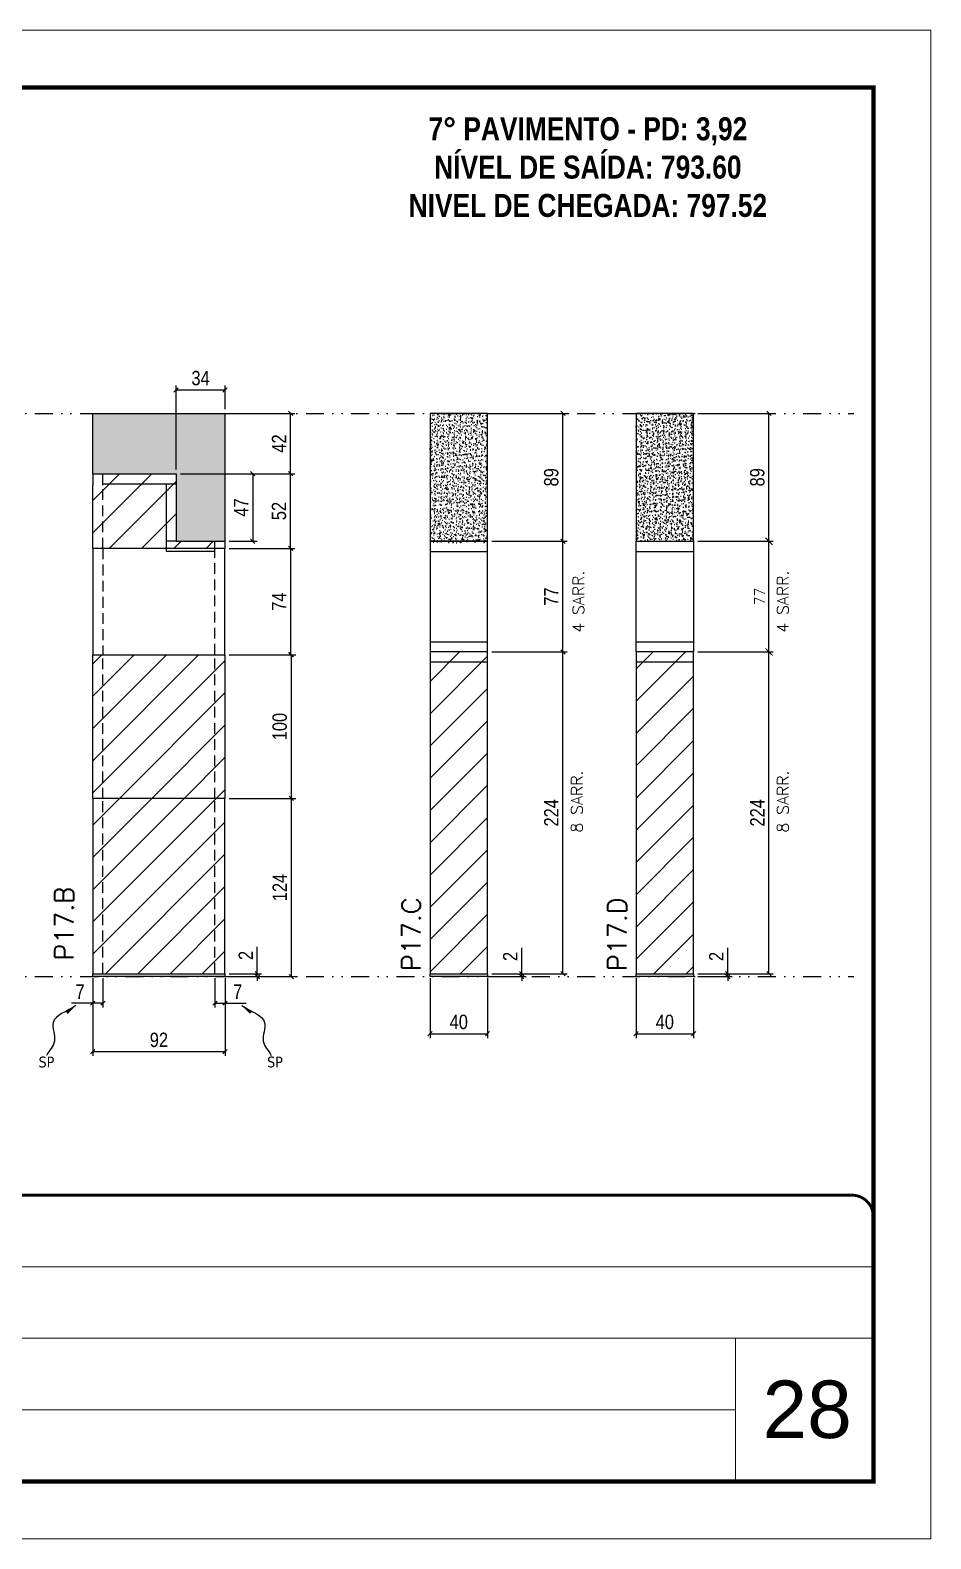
# Model space of a CAD drawing. Extents: x 28748 to 35002, y 14885 to 43501.
# Drawn here: x 34375 to 35002, y 35559 to 36609 of the extents above; entities that cross this region are included whole.
import ezdxf

# ---------------------------------------------------------------- set-up
doc = ezdxf.new("R2010")
doc.units = 0
for name, pattern in [('CONTINUO', [0]), ('DASHED', [0.75, 0.5, -0.25]), ('DIVIDE2', [0.625, 0.25, -0.125, 0, -0.125, 0, -0.125]), ('HIDDEN', [0.375, 0.25, -0.125])]:
    doc.linetypes.add(name, pattern=pattern)
for name, color, linetype, lineweight in [('CARIMBO', 255, 'Continuous', 9), ('Folhas', 255, 'Continuous', 9), ('Hachura', 251, 'Continuous', 9), ('SARRAFO DE PRESSAO', 251, 'DASHED', 9), ('Texto Seção', 7, 'Continuous', 15)]:
    doc.layers.add(name, color=color, linetype=linetype, lineweight=lineweight)
for name, color, linetype in [('COTA', 241, 'Continuous'), ('NOMENCLATURA', 7, 'Continuous'), ('Nível', 160, 'Continuous'), ('Painéis', 200, 'Continuous'), ('SARR_2.2x7', 40, 'Continuous'), ('Sarrafo de Pressão', 42, 'HIDDEN'), ('texto', 7, 'Continuous')]:
    doc.layers.add(name, color=color, linetype=linetype)
doc.styles.add('ARIAL', font='arial.ttf')
doc.styles.add('COTA TECNICA', font='techl___.ttf', dxfattribs={"height": 10})
doc.styles.add('COTA TECNICA-50', font='techl___.ttf', dxfattribs={"height": 10})
doc.styles.add('REGUA-120', font='ROMANS.shx', dxfattribs={"height": 15})
doc.styles.add('ROMANC', font='techb___.ttf', dxfattribs={"height": 2.5})
doc.styles.add('ROMANS', font='romans.shx')
doc.styles.get("Standard").update_dxf_attribs({"font": 'arial.ttf'})
doc.dimstyles.new('COTA PAINEL-50', dxfattribs={"dimtxt": 10, "dimasz": 3, "dimexe": 3, "dimexo": 3, "dimgap": 3, "dimtad": 1, "dimdec": 1, "dimzin": 12, "dimdsep": 46, "dimtxsty": 'COTA TECNICA-50', "dimblk1": 'OBLIQUE', "dimblk2": 'OBLIQUE', "dimsah": 1, "dimcen": 0.9, "dimclrd": 4, "dimclre": 4, "dimclrt": 240, "dimadec": 1, "dimazin": 3, "dimtfac": 1, "dimtdec": 1, "dimtmove": 0, "dimatfit": 3, "dimfxl": 1, "dimtolj": 1, "dimtzin": 12, "dimarcsym": 0})
doc.dimstyles.new('Cota Paínel', dxfattribs={"dimtxt": 7, "dimasz": 5, "dimexe": 3, "dimexo": 3, "dimgap": 3, "dimtad": 1, "dimdec": 1, "dimzin": 12, "dimdsep": 46, "dimtxsty": 'ROMANS', "dimblk": 'ARCHTICK', "dimcen": 0, "dimclrd": 4, "dimclre": 4, "dimclrt": 1, "dimadec": 1, "dimazin": 3, "dimtfac": 1, "dimtdec": 1, "dimtmove": 0, "dimatfit": 3, "dimldrblk": 'OBLIQUE', "dimfxl": 1, "dimtolj": 1, "dimtzin": 12, "dimarcsym": 0})
doc.dimstyles.new('PAINEL', dxfattribs={"dimtxt": 10, "dimasz": 3, "dimexe": 3, "dimexo": 3, "dimgap": 3, "dimtad": 1, "dimdec": 1, "dimzin": 12, "dimdsep": 46, "dimtxsty": 'COTA TECNICA', "dimblk1": 'OBLIQUE', "dimblk2": 'OBLIQUE', "dimsah": 1, "dimcen": 0.9, "dimclrd": 4, "dimclre": 4, "dimclrt": 240, "dimadec": 1, "dimazin": 3, "dimtfac": 1, "dimtdec": 1, "dimtmove": 0, "dimatfit": 3, "dimfxl": 1, "dimtolj": 1, "dimtzin": 12, "dimarcsym": 0})
doc.dimstyles.get("Standard").update_dxf_attribs({"dimtxt": 0.18, "dimasz": 0.18, "dimexe": 0.18, "dimexo": 0.0625, "dimgap": 0.09, "dimtad": 0, "dimtih": 1, "dimtoh": 1, "dimdec": 4, "dimzin": 0, "dimdsep": 46, "dimtxsty": 'Standard', "dimcen": 0.09, "dimadec": 0, "dimazin": 0, "dimtfac": 1, "dimtdec": 4, "dimtofl": 0, "dimtmove": 0, "dimatfit": 3, "dimfxl": 1, "dimtolj": 1, "dimtzin": 0, "dimarcsym": 0})
pattern_1 = [(45, (28969.309, 35568.31), (-11.22532, 11.22532), [])]

# ---------------------------------------------------------------- blocks, each defined once
blk = doc.blocks.new('9999999999')
at = {"color": 30, "linetype": 'CONTINUO'}
for p, q in [((98564.6, 34379.6), (99584, 34379.6)), ((98564.6, 34329.8), (99488, 34329.8)), ((99584, 34329.8), (99488, 34329.8)), ((99488, 34329.8), (99488, 34230.2)), ((98564.6, 34280), (99488, 34280))]:
    blk.add_line(p, q, dxfattribs=at)
at = {"color": 30, "linetype": 'CONTINUO', "const_width": 2}
blk.add_lwpolyline([(99584, 34230.2), (99584, 34414.4, 0.414214), (99569, 34429.4), (98229, 34429.4, 0.414214), (98214, 34414.4), (98214, 34245.2, 0.414214), (98229, 34230.2), (99584, 34230.2)], format="xyb", dxfattribs=at)
at = {"layer": 'Folhas'}
blk.add_lwpolyline([(98139, 34190.2), (99624, 34190.2), (99624, 35240.2), (98139, 35240.2)], close=True, dxfattribs=at)
at = {"layer": 'Folhas', "color": 30, "const_width": 3}
blk.add_lwpolyline([(98214, 34230.2), (99584, 34230.2), (99584, 35200.2), (98214, 35200.2)], close=True, dxfattribs=at)
blk = doc.blocks.new('_Oblique')
at = {"color": 0, "linetype": 'ByBlock', "lineweight": -2}
blk.add_line((-0.5, -0.5), (0.5, 0.5), dxfattribs=at)
blk = doc.blocks.new('*D617')
at = {"layer": 'COTA', "color": 4, "lineweight": -2, "transparency": 16777216}
for p, q in [((34696.3, 36176.6), (34748.8, 36176.6)), ((34745.8, 35952.6), (34745.8, 36176.6)), ((34696.3, 35952.6), (34748.8, 35952.6))]:
    blk.add_line(p, q, dxfattribs=at)
at = {"layer": 'Defpoints', "color": 0, "transparency": 16777216}
for p in [(34693.3, 36176.6), (34745.8, 36176.6), (34693.3, 35952.6)]:
    blk.add_point(p, dxfattribs=at)
at = {"layer": 'COTA', "color": 4, "lineweight": -2, "transparency": 16777216, "xscale": 3, "yscale": 3, "zscale": 3}
for p, rotation in [((34745.8, 36176.6), 90), ((34745.8, 35952.6), 270)]:
    blk.add_blockref('_Oblique', p, dxfattribs=dict(at, rotation=rotation))
at = {"layer": 'COTA', "color": 240, "transparency": 16777216, "insert": (34737.7, 36064.6), "char_height": 10, "attachment_point": 5, "rotation": 90, "style": 'COTA TECNICA'}
blk.add_mtext('\\A1;224', dxfattribs=at)
blk = doc.blocks.new('*D618')
at = {"layer": 'COTA', "color": 4, "lineweight": -2, "transparency": 16777216}
for p, q in [((34696.3, 36342.6), (34748.8, 36342.6)), ((34745.8, 36253.6), (34745.8, 36342.6)), ((34696.3, 36253.6), (34748.8, 36253.6))]:
    blk.add_line(p, q, dxfattribs=at)
at = {"layer": 'Defpoints', "color": 0, "transparency": 16777216}
for p in [(34693.3, 36342.6), (34745.8, 36342.6), (34693.3, 36253.6)]:
    blk.add_point(p, dxfattribs=at)
at = {"layer": 'COTA', "color": 4, "lineweight": -2, "transparency": 16777216, "xscale": 3, "yscale": 3, "zscale": 3}
for p, rotation in [((34745.8, 36342.6), 90), ((34745.8, 36253.6), 270)]:
    blk.add_blockref('_Oblique', p, dxfattribs=dict(at, rotation=rotation))
at = {"layer": 'COTA', "color": 240, "transparency": 16777216, "insert": (34737.7, 36298.1), "char_height": 10, "attachment_point": 5, "rotation": 90, "style": 'COTA TECNICA'}
blk.add_mtext('\\A1;89', dxfattribs=at)
blk = doc.blocks.new('*D619')
at = {"layer": 'COTA', "color": 4, "lineweight": -2, "transparency": 16777216}
for p, q in [((34653.3, 35949.6), (34653.3, 35907.8)), ((34693.3, 35949.6), (34693.3, 35907.8)), ((34653.3, 35910.8), (34693.3, 35910.8))]:
    blk.add_line(p, q, dxfattribs=at)
at = {"layer": 'Defpoints', "color": 0, "transparency": 16777216}
for p in [(34653.3, 35952.6), (34693.3, 35952.6), (34693.3, 35910.8)]:
    blk.add_point(p, dxfattribs=at)
at = {"layer": 'COTA', "color": 4, "lineweight": -2, "transparency": 16777216, "xscale": 3, "yscale": 3, "zscale": 3, "rotation": 180}
blk.add_blockref('_Oblique', (34653.3, 35910.8), dxfattribs=at)
at = {"layer": 'COTA', "color": 4, "lineweight": -2, "transparency": 16777216, "xscale": 3, "yscale": 3, "zscale": 3}
blk.add_blockref('_Oblique', (34693.3, 35910.8), dxfattribs=at)
at = {"layer": 'COTA', "color": 240, "transparency": 16777216, "insert": (34673.3, 35919), "char_height": 10, "attachment_point": 5, "style": 'COTA TECNICA'}
blk.add_mtext('\\A1;40', dxfattribs=at)
blk = doc.blocks.new('*D620')
at = {"layer": 'COTA', "color": 4, "lineweight": -2, "transparency": 16777216}
for p, q in [((34717.1, 35952.6), (34717.1, 35970.7)), ((34696.3, 35952.6), (34720.1, 35952.6)), ((34717.1, 35950.6), (34717.1, 35952.6)), ((34696.3, 35950.6), (34720.1, 35950.6)), ((34717.1, 35950.6), (34717.1, 35947.6))]:
    blk.add_line(p, q, dxfattribs=at)
at = {"layer": 'Defpoints', "color": 0, "transparency": 16777216}
for p in [(34693.3, 35952.6), (34717.1, 35952.6), (34693.3, 35950.6)]:
    blk.add_point(p, dxfattribs=at)
at = {"layer": 'COTA', "color": 4, "lineweight": -2, "transparency": 16777216, "xscale": 3, "yscale": 3, "zscale": 3}
for p, rotation in [((34717.1, 35952.6), 270), ((34717.1, 35950.6), 90)]:
    blk.add_blockref('_Oblique', p, dxfattribs=dict(at, rotation=rotation))
at = {"layer": 'COTA', "color": 240, "transparency": 16777216, "insert": (34709.1, 35964.6), "char_height": 10, "attachment_point": 5, "rotation": 90, "style": 'COTA TECNICA-50'}
blk.add_mtext('\\A1;2', dxfattribs=at)
blk = doc.blocks.new('*D566')
at = {"layer": 'COTA', "color": 4, "lineweight": -2, "transparency": 16777216}
for p, q in [((34418.6, 35949.6), (34418.6, 35895.4)), ((34510.6, 35949.6), (34510.6, 35895.4)), ((34418.6, 35898.4), (34510.6, 35898.4))]:
    blk.add_line(p, q, dxfattribs=at)
at = {"layer": 'Defpoints', "color": 0, "transparency": 16777216}
for p in [(34418.6, 35952.6), (34510.6, 35952.6), (34510.6, 35898.4)]:
    blk.add_point(p, dxfattribs=at)
at = {"layer": 'COTA', "color": 4, "lineweight": -2, "transparency": 16777216, "xscale": 3, "yscale": 3, "zscale": 3, "rotation": 180}
blk.add_blockref('_Oblique', (34418.6, 35898.4), dxfattribs=at)
at = {"layer": 'COTA', "color": 4, "lineweight": -2, "transparency": 16777216, "xscale": 3, "yscale": 3, "zscale": 3}
blk.add_blockref('_Oblique', (34510.6, 35898.4), dxfattribs=at)
at = {"layer": 'COTA', "color": 240, "transparency": 16777216, "insert": (34464.6, 35906.5), "char_height": 10, "attachment_point": 5, "style": 'COTA TECNICA'}
blk.add_mtext('\\A1;92', dxfattribs=at)
blk = doc.blocks.new('*D567')
at = {"layer": 'COTA', "color": 4, "lineweight": -2, "transparency": 16777216}
for p, q in [((34513.6, 36074.6), (34559.8, 36074.6)), ((34556.8, 35950.6), (34556.8, 36074.6)), ((34513.6, 35950.6), (34559.8, 35950.6))]:
    blk.add_line(p, q, dxfattribs=at)
at = {"layer": 'Defpoints', "color": 0, "transparency": 16777216}
for p in [(34510.6, 36074.6), (34556.8, 36074.6), (34510.6, 35950.6)]:
    blk.add_point(p, dxfattribs=at)
at = {"layer": 'COTA', "color": 4, "lineweight": -2, "transparency": 16777216, "xscale": 3, "yscale": 3, "zscale": 3}
for p, rotation in [((34556.8, 36074.6), 90), ((34556.8, 35950.6), 270)]:
    blk.add_blockref('_Oblique', p, dxfattribs=dict(at, rotation=rotation))
at = {"layer": 'COTA', "color": 240, "transparency": 16777216, "insert": (34548.7, 36012.6), "char_height": 10, "attachment_point": 5, "rotation": 90, "style": 'COTA TECNICA-50'}
blk.add_mtext('\\A1;124', dxfattribs=at)
blk = doc.blocks.new('*D568')
at = {"layer": 'COTA', "color": 4, "lineweight": -2, "transparency": 16777216}
for p, q in [((34533.1, 35952.6), (34533.1, 35971.4)), ((34513.6, 35952.6), (34536.1, 35952.6)), ((34533.1, 35950.6), (34533.1, 35952.6)), ((34513.6, 35950.6), (34536.1, 35950.6)), ((34533.1, 35950.6), (34533.1, 35947.6))]:
    blk.add_line(p, q, dxfattribs=at)
at = {"layer": 'Defpoints', "color": 0, "transparency": 16777216}
for p in [(34510.6, 35952.6), (34510.6, 35950.6), (34533.1, 35950.6)]:
    blk.add_point(p, dxfattribs=at)
at = {"layer": 'COTA', "color": 4, "lineweight": -2, "transparency": 16777216, "xscale": 3, "yscale": 3, "zscale": 3}
for p, rotation in [((34533.1, 35952.6), 270), ((34533.1, 35950.6), 90)]:
    blk.add_blockref('_Oblique', p, dxfattribs=dict(at, rotation=rotation))
at = {"layer": 'COTA', "color": 240, "transparency": 16777216, "insert": (34525.1, 35965.3), "char_height": 10, "attachment_point": 5, "rotation": 90, "style": 'COTA TECNICA-50'}
blk.add_mtext('\\A1;2', dxfattribs=at)
blk = doc.blocks.new('*D569')
at = {"layer": 'COTA', "color": 4, "lineweight": -2, "transparency": 16777216}
for p, q in [((34418.6, 35947.6), (34418.6, 35929.1)), ((34425.6, 35949.6), (34425.6, 35929.1)), ((34418.6, 35932.1), (34403.8, 35932.1)), ((34425.6, 35932.1), (34418.6, 35932.1))]:
    blk.add_line(p, q, dxfattribs=at)
at = {"layer": 'Defpoints', "color": 0, "transparency": 16777216}
for p in [(34425.6, 35952.6), (34418.6, 35950.6), (34418.6, 35932.1)]:
    blk.add_point(p, dxfattribs=at)
at = {"layer": 'COTA', "color": 4, "lineweight": -2, "transparency": 16777216, "xscale": 3, "yscale": 3, "zscale": 3, "rotation": 180}
blk.add_blockref('_Oblique', (34418.6, 35932.1), dxfattribs=at)
at = {"layer": 'COTA', "color": 4, "lineweight": -2, "transparency": 16777216, "xscale": 3, "yscale": 3, "zscale": 3}
blk.add_blockref('_Oblique', (34425.6, 35932.1), dxfattribs=at)
at = {"layer": 'COTA', "color": 240, "transparency": 16777216, "insert": (34409.7, 35940.1), "char_height": 10, "attachment_point": 5, "style": 'COTA TECNICA-50'}
blk.add_mtext('\\A1;7', dxfattribs=at)
blk = doc.blocks.new('*D570')
at = {"layer": 'COTA', "color": 4, "lineweight": -2, "transparency": 16777216}
for p, q in [((34503.6, 35949.6), (34503.6, 35929.1)), ((34510.6, 35947.6), (34510.6, 35929.1)), ((34503.6, 35932.1), (34510.6, 35932.1)), ((34510.6, 35932.1), (34525.3, 35932.1))]:
    blk.add_line(p, q, dxfattribs=at)
at = {"layer": 'Defpoints', "color": 0, "transparency": 16777216}
for p in [(34503.6, 35952.6), (34510.6, 35950.6), (34510.6, 35932.1)]:
    blk.add_point(p, dxfattribs=at)
at = {"layer": 'COTA', "color": 4, "lineweight": -2, "transparency": 16777216, "xscale": 3, "yscale": 3, "zscale": 3, "rotation": 180}
blk.add_blockref('_Oblique', (34503.6, 35932.1), dxfattribs=at)
at = {"layer": 'COTA', "color": 4, "lineweight": -2, "transparency": 16777216, "xscale": 3, "yscale": 3, "zscale": 3}
blk.add_blockref('_Oblique', (34510.6, 35932.1), dxfattribs=at)
at = {"layer": 'COTA', "color": 240, "transparency": 16777216, "insert": (34519.4, 35940.1), "char_height": 10, "attachment_point": 5, "style": 'COTA TECNICA-50'}
blk.add_mtext('\\A1;7', dxfattribs=at)
blk = doc.blocks.new('*D1620')
at = {"layer": 'COTA', "color": 4, "linetype": 'ByBlock', "lineweight": -2, "transparency": 16777216}
for p, q in [((34513.6, 36174.6), (34559.8, 36174.6)), ((34556.8, 36074.6), (34556.8, 36174.6)), ((34513.6, 36074.6), (34559.8, 36074.6))]:
    blk.add_line(p, q, dxfattribs=at)
at = {"layer": 'Defpoints', "color": 0, "linetype": 'ByBlock', "transparency": 16777216}
for p in [(34510.6, 36174.6), (34556.8, 36174.6), (34510.6, 36074.6)]:
    blk.add_point(p, dxfattribs=at)
at = {"layer": 'COTA', "color": 4, "linetype": 'ByBlock', "lineweight": -2, "transparency": 16777216, "xscale": 3, "yscale": 3, "zscale": 3}
for p, rotation in [((34556.8, 36174.6), 90), ((34556.8, 36074.6), 270)]:
    blk.add_blockref('_Oblique', p, dxfattribs=dict(at, rotation=rotation))
at = {"layer": 'COTA', "color": 240, "linetype": 'ByBlock', "transparency": 16777216, "insert": (34548.7, 36124.6), "char_height": 10, "attachment_point": 5, "rotation": 90, "style": 'COTA TECNICA'}
blk.add_mtext('\\A1;100', dxfattribs=at)
blk = doc.blocks.new('*D642')
at = {"layer": 'COTA', "color": 4, "lineweight": -2, "transparency": 16777216}
for p, q in [((34839.7, 36176.6), (34892.2, 36176.6)), ((34889.2, 35952.6), (34889.2, 36176.6)), ((34839.7, 35952.6), (34892.2, 35952.6))]:
    blk.add_line(p, q, dxfattribs=at)
at = {"layer": 'Defpoints', "color": 0, "transparency": 16777216}
for p in [(34836.7, 36176.6), (34889.2, 36176.6), (34836.7, 35952.6)]:
    blk.add_point(p, dxfattribs=at)
at = {"layer": 'COTA', "color": 4, "lineweight": -2, "transparency": 16777216, "xscale": 3, "yscale": 3, "zscale": 3}
for p, rotation in [((34889.2, 36176.6), 90), ((34889.2, 35952.6), 270)]:
    blk.add_blockref('_Oblique', p, dxfattribs=dict(at, rotation=rotation))
at = {"layer": 'COTA', "color": 240, "transparency": 16777216, "insert": (34881.1, 36064.6), "char_height": 10, "attachment_point": 5, "rotation": 90, "style": 'COTA TECNICA'}
blk.add_mtext('\\A1;224', dxfattribs=at)
blk = doc.blocks.new('*D643')
at = {"layer": 'COTA', "color": 4, "lineweight": -2, "transparency": 16777216}
for p, q in [((34796.7, 35949.6), (34796.7, 35907.8)), ((34836.7, 35949.6), (34836.7, 35907.8)), ((34796.7, 35910.8), (34836.7, 35910.8))]:
    blk.add_line(p, q, dxfattribs=at)
at = {"layer": 'Defpoints', "color": 0, "transparency": 16777216}
for p in [(34796.7, 35952.6), (34836.7, 35952.6), (34836.7, 35910.8)]:
    blk.add_point(p, dxfattribs=at)
at = {"layer": 'COTA', "color": 4, "lineweight": -2, "transparency": 16777216, "xscale": 3, "yscale": 3, "zscale": 3, "rotation": 180}
blk.add_blockref('_Oblique', (34796.7, 35910.8), dxfattribs=at)
at = {"layer": 'COTA', "color": 4, "lineweight": -2, "transparency": 16777216, "xscale": 3, "yscale": 3, "zscale": 3}
blk.add_blockref('_Oblique', (34836.7, 35910.8), dxfattribs=at)
at = {"layer": 'COTA', "color": 240, "transparency": 16777216, "insert": (34816.7, 35919), "char_height": 10, "attachment_point": 5, "style": 'COTA TECNICA'}
blk.add_mtext('\\A1;40', dxfattribs=at)
blk = doc.blocks.new('*D644')
at = {"layer": 'COTA', "color": 4, "lineweight": -2, "transparency": 16777216}
for p, q in [((34860.5, 35952.6), (34860.5, 35970.7)), ((34839.7, 35952.6), (34863.5, 35952.6)), ((34860.5, 35950.6), (34860.5, 35952.6)), ((34839.7, 35950.6), (34863.5, 35950.6)), ((34860.5, 35950.6), (34860.5, 35947.6))]:
    blk.add_line(p, q, dxfattribs=at)
at = {"layer": 'Defpoints', "color": 0, "transparency": 16777216}
for p in [(34836.7, 35952.6), (34860.5, 35952.6), (34836.7, 35950.6)]:
    blk.add_point(p, dxfattribs=at)
at = {"layer": 'COTA', "color": 4, "lineweight": -2, "transparency": 16777216, "xscale": 3, "yscale": 3, "zscale": 3}
for p, rotation in [((34860.5, 35952.6), 270), ((34860.5, 35950.6), 90)]:
    blk.add_blockref('_Oblique', p, dxfattribs=dict(at, rotation=rotation))
at = {"layer": 'COTA', "color": 240, "transparency": 16777216, "insert": (34852.5, 35964.6), "char_height": 10, "attachment_point": 5, "rotation": 90, "style": 'COTA TECNICA-50'}
blk.add_mtext('\\A1;2', dxfattribs=at)
blk = doc.blocks.new('_ArchTick')
at = {"color": 0, "linetype": 'ByBlock', "const_width": 0.15}
blk.add_lwpolyline([(-0.5, -0.5), (0.5, 0.5)], dxfattribs=at)
blk = doc.blocks.new('*D1643')
at = {"layer": 'COTA', "color": 4, "lineweight": -2, "transparency": 16777216}
for p, q in [((34839.7, 36253.6), (34892.2, 36253.6)), ((34889.2, 36176.6), (34889.2, 36253.6)), ((34839.7, 36176.6), (34892.2, 36176.6))]:
    blk.add_line(p, q, dxfattribs=at)
at = {"layer": 'Defpoints', "color": 0, "transparency": 16777216}
for p in [(34836.7, 36253.6), (34889.2, 36253.6), (34836.7, 36176.6)]:
    blk.add_point(p, dxfattribs=at)
at = {"layer": 'COTA', "color": 4, "lineweight": -2, "transparency": 16777216, "xscale": 5, "yscale": 5, "zscale": 5}
for p, rotation in [((34889.2, 36253.6), 90), ((34889.2, 36176.6), 270)]:
    blk.add_blockref('_ArchTick', p, dxfattribs=dict(at, rotation=rotation))
at = {"layer": 'COTA', "color": 1, "transparency": 16777216, "insert": (34882.7, 36215.1), "char_height": 7, "attachment_point": 5, "rotation": 90, "style": 'ROMANS'}
blk.add_mtext('\\A1;77', dxfattribs=at)
blk = doc.blocks.new('*D1361')
at = {"layer": 'COTA', "color": 4, "lineweight": -2, "transparency": 16777216}
for p, q in [((34839.7, 36342.6), (34892.2, 36342.6)), ((34889.2, 36253.6), (34889.2, 36342.6)), ((34839.7, 36253.6), (34892.2, 36253.6))]:
    blk.add_line(p, q, dxfattribs=at)
at = {"layer": 'Defpoints', "color": 0, "transparency": 16777216}
for p in [(34836.7, 36342.6), (34889.2, 36342.6), (34836.7, 36253.6)]:
    blk.add_point(p, dxfattribs=at)
at = {"layer": 'COTA', "color": 4, "lineweight": -2, "transparency": 16777216, "xscale": 3, "yscale": 3, "zscale": 3}
for p, rotation in [((34889.2, 36342.6), 90), ((34889.2, 36253.6), 270)]:
    blk.add_blockref('_Oblique', p, dxfattribs=dict(at, rotation=rotation))
at = {"layer": 'COTA', "color": 240, "transparency": 16777216, "insert": (34881.1, 36298.1), "char_height": 10, "attachment_point": 5, "rotation": 90, "style": 'COTA TECNICA'}
blk.add_mtext('\\A1;89', dxfattribs=at)
blk = doc.blocks.new('*D2282')
at = {"layer": 'COTA', "color": 4, "lineweight": -2, "transparency": 16777216}
for p, q in [((34479.6, 36300.6), (34559.3, 36300.6)), ((34556.3, 36248.6), (34556.3, 36300.6)), ((34513.6, 36248.6), (34559.3, 36248.6))]:
    blk.add_line(p, q, dxfattribs=at)
at = {"layer": 'Defpoints', "color": 0, "transparency": 16777216}
for p in [(34476.6, 36300.6), (34556.3, 36300.6), (34510.6, 36248.6)]:
    blk.add_point(p, dxfattribs=at)
at = {"layer": 'COTA', "color": 4, "lineweight": -2, "transparency": 16777216, "xscale": 3, "yscale": 3, "zscale": 3}
for p, rotation in [((34556.3, 36300.6), 90), ((34556.3, 36248.6), 270)]:
    blk.add_blockref('_Oblique', p, dxfattribs=dict(at, rotation=rotation))
at = {"layer": 'COTA', "color": 240, "transparency": 16777216, "insert": (34548.2, 36274.6), "char_height": 10, "attachment_point": 5, "rotation": 90, "style": 'COTA TECNICA'}
blk.add_mtext('\\A1;52', dxfattribs=at)
blk = doc.blocks.new('*D2283')
at = {"layer": 'COTA', "color": 4, "lineweight": -2, "transparency": 16777216}
for p, q in [((34479.6, 36300.6), (34532.9, 36300.6)), ((34529.9, 36300.6), (34529.9, 36253.6)), ((34513.6, 36253.6), (34532.9, 36253.6))]:
    blk.add_line(p, q, dxfattribs=at)
at = {"layer": 'Defpoints', "color": 0, "transparency": 16777216}
for p in [(34476.6, 36300.6), (34510.6, 36253.6), (34529.9, 36253.6)]:
    blk.add_point(p, dxfattribs=at)
at = {"layer": 'COTA', "color": 4, "lineweight": -2, "transparency": 16777216, "xscale": 3, "yscale": 3, "zscale": 3}
for p, rotation in [((34529.9, 36300.6), 90), ((34529.9, 36253.6), 270)]:
    blk.add_blockref('_Oblique', p, dxfattribs=dict(at, rotation=rotation))
at = {"layer": 'COTA', "color": 240, "transparency": 16777216, "insert": (34521.8, 36277.1), "char_height": 10, "attachment_point": 5, "rotation": 90, "style": 'COTA TECNICA'}
blk.add_mtext('\\A1;47', dxfattribs=at)
blk = doc.blocks.new('*D2284')
at = {"layer": 'COTA', "color": 4, "lineweight": -2, "transparency": 16777216}
for p, q in [((34476.6, 36303.6), (34476.6, 36361.9)), ((34510.6, 36345.6), (34510.6, 36361.9)), ((34476.6, 36358.9), (34510.6, 36358.9))]:
    blk.add_line(p, q, dxfattribs=at)
at = {"layer": 'Defpoints', "color": 0, "transparency": 16777216}
for p in [(34510.6, 36358.9), (34510.6, 36342.6), (34476.6, 36300.6)]:
    blk.add_point(p, dxfattribs=at)
at = {"layer": 'COTA', "color": 4, "lineweight": -2, "transparency": 16777216, "xscale": 3, "yscale": 3, "zscale": 3, "rotation": 180}
blk.add_blockref('_Oblique', (34476.6, 36358.9), dxfattribs=at)
at = {"layer": 'COTA', "color": 4, "lineweight": -2, "transparency": 16777216, "xscale": 3, "yscale": 3, "zscale": 3}
blk.add_blockref('_Oblique', (34510.6, 36358.9), dxfattribs=at)
at = {"layer": 'COTA', "color": 240, "transparency": 16777216, "insert": (34493.6, 36367.1), "char_height": 10, "attachment_point": 5, "style": 'COTA TECNICA'}
blk.add_mtext('\\A1;34', dxfattribs=at)
blk = doc.blocks.new('*D2285')
at = {"layer": 'COTA', "color": 4, "lineweight": -2, "transparency": 16777216}
for p, q in [((34513.6, 36342.6), (34559.3, 36342.6)), ((34556.3, 36300.6), (34556.3, 36342.6)), ((34479.6, 36300.6), (34559.3, 36300.6))]:
    blk.add_line(p, q, dxfattribs=at)
at = {"layer": 'Defpoints', "color": 0, "transparency": 16777216}
for p in [(34510.6, 36342.6), (34556.3, 36342.6), (34476.6, 36300.6)]:
    blk.add_point(p, dxfattribs=at)
at = {"layer": 'COTA', "color": 4, "lineweight": -2, "transparency": 16777216, "xscale": 3, "yscale": 3, "zscale": 3}
for p, rotation in [((34556.3, 36342.6), 90), ((34556.3, 36300.6), 270)]:
    blk.add_blockref('_Oblique', p, dxfattribs=dict(at, rotation=rotation))
at = {"layer": 'COTA', "color": 240, "transparency": 16777216, "insert": (34548.2, 36321.6), "char_height": 10, "attachment_point": 5, "rotation": 90, "style": 'COTA TECNICA'}
blk.add_mtext('\\A1;42', dxfattribs=at)
blk = doc.blocks.new('*D2286')
at = {"layer": 'COTA', "color": 4, "lineweight": -2, "transparency": 16777216}
for p, q in [((34696.3, 36253.6), (34748.8, 36253.6)), ((34745.8, 36176.6), (34745.8, 36253.6)), ((34696.3, 36176.6), (34748.8, 36176.6))]:
    blk.add_line(p, q, dxfattribs=at)
at = {"layer": 'Defpoints', "color": 0, "transparency": 16777216}
for p in [(34693.3, 36253.6), (34745.8, 36253.6), (34693.3, 36176.6)]:
    blk.add_point(p, dxfattribs=at)
at = {"layer": 'COTA', "color": 4, "lineweight": -2, "transparency": 16777216, "xscale": 3, "yscale": 3, "zscale": 3}
for p, rotation in [((34745.8, 36253.6), 90), ((34745.8, 36176.6), 270)]:
    blk.add_blockref('_Oblique', p, dxfattribs=dict(at, rotation=rotation))
at = {"layer": 'COTA', "color": 240, "transparency": 16777216, "insert": (34737.7, 36215.1), "char_height": 10, "attachment_point": 5, "rotation": 90, "style": 'COTA TECNICA'}
blk.add_mtext('\\A1;77', dxfattribs=at)
blk = doc.blocks.new('*D2491')
at = {"layer": 'COTA', "color": 4, "lineweight": -2, "transparency": 16777216}
for p, q in [((34513.6, 36248.6), (34559.3, 36248.6)), ((34556.3, 36248.6), (34556.3, 36174.6)), ((34513.6, 36174.6), (34559.3, 36174.6))]:
    blk.add_line(p, q, dxfattribs=at)
at = {"layer": 'Defpoints', "color": 0, "transparency": 16777216}
for p in [(34510.6, 36248.6), (34510.6, 36174.6), (34556.3, 36174.6)]:
    blk.add_point(p, dxfattribs=at)
at = {"layer": 'COTA', "color": 4, "lineweight": -2, "transparency": 16777216, "xscale": 3, "yscale": 3, "zscale": 3}
for p, rotation in [((34556.3, 36248.6), 90), ((34556.3, 36174.6), 270)]:
    blk.add_blockref('_Oblique', p, dxfattribs=dict(at, rotation=rotation))
at = {"layer": 'COTA', "color": 240, "transparency": 16777216, "insert": (34548.2, 36211.6), "char_height": 10, "attachment_point": 5, "rotation": 90, "style": 'COTA TECNICA'}
blk.add_mtext('\\A1;74', dxfattribs=at)

msp = doc.modelspace()

# ---------------------------------------------------------------- hatches: boundary and pattern name
at = {"layer": 'COTA', "linetype": 'ByBlock'}
h = msp.add_hatch(dxfattribs=at)
h.set_pattern_fill('AR-CONC', color=256, scale=0.03)
h.set_pattern_definition([(50, (0, 74), (5.46554007, -0.47817257), [0.5715, -6.2865]), (355, (0, 74), (-1.05730264, 5.73170536), [0.4572, -5.0292175]), (100.451445, (0.4555, 73.96), (4.4082374, 5.25353256), [0.48570026, -5.34270734]), (46.1842, (0, 75.524), (8.1323712, -1.2612698), [0.85725, -9.42975]), (96.635558, (0.678, 75.419), (7.122124, 7.4227837), [0.7285507, -8.0140682]), (351.184151, (0, 75.524), (7.122124, 7.4227837), [0.685799, -7.543792]), (21, (0.762, 75.143), (4.54843174, -3.06795595), [0.5715, -6.2865]), (326, (0.762, 75.143), (1.85406085, 5.525639), [0.4572, -5.0292]), (71.451445, (1.141, 74.8873), (6.4024926, 2.45768307), [0.48570026, -5.3426981]), (37.5, (0, 74), (0.0926581, 2.53665117), [0, -4.96824, 0, -5.1054, 0, -5.04825]), (7.5, (0, 74), (2.00458988, 3.00541724), [0, -2.91084, 0, -4.85394, 0, -1.92405]), (327.5, (-1.6993, 74), (4.067717855, -0.17186232), [0, -1.905, 0, -5.9436, 0, -7.8867]), (317.5, (-2.4613, 74), (4.44387544, 0.76279473), [0, -2.4765, 0, -3.94716, 0, -5.6007])])
h.paths.add_polyline_path([(34476.57, 36300.58), (34476.57, 36253.58), (34510.57, 36253.58), (34510.57, 36342.58), (34418.57, 36342.58), (34418.57, 36300.58)])
h = msp.add_hatch(dxfattribs=at)
h.set_pattern_fill('AR-CONC', color=256, scale=0.03)
h.set_pattern_definition([(50, (-96960.739, 9495.3143), (5.46554007, -0.47817257), [0.5715, -6.2865]), (355, (-96960.739, 9495.3143), (-1.05730264, 5.73170536), [0.4572, -5.02921753]), (100.4514447, (-96960.2835, 9495.2745), (4.40823741, 5.25353256), [0.48570026, -5.34270734]), (46.1842, (-96960.739, 9496.838), (8.13237123, -1.26126984), [0.85725, -9.42975]), (96.6355576, (-96960.061, 9496.733), (7.122124, 7.42278374), [0.7285507, -8.01406824]), (351.184151, (-96960.739, 9496.838), (7.122124, 7.42278374), [0.685799, -7.54379196]), (21, (-96959.977, 9496.4573), (4.54843174, -3.06795595), [0.5715, -6.2865]), (326, (-96959.977, 9496.4573), (1.85406085, 5.52563898), [0.4572, -5.0292]), (71.451445, (-96959.598, 9496.2016), (6.40249258, 2.45768307), [0.48570026, -5.34269813]), (37.5, (-96960.739, 9495.3143), (0.092658098, 2.536651166), [0, -4.96824, 0, -5.1054, 0, -5.04825]), (7.5, (-96960.739, 9495.3143), (2.004589875, 3.005417245), [0, -2.91084, 0, -4.85394, 0, -1.92405]), (327.5, (-96962.4383, 9495.3143), (4.067717855, -0.17186232), [0, -1.905, 0, -5.9436, 0, -7.8867]), (317.5, (-96963.2003, 9495.3143), (4.44387544, 0.76279473), [0, -2.4765, 0, -3.94716, 0, -5.6007])])
h.paths.add_polyline_path([(34653.29, 36252.56), (34693.29, 36252.56), (34693.29, 36342.58), (34653.29, 36342.58)])
h = msp.add_hatch(dxfattribs=at)
h.set_pattern_fill('AR-CONC', color=256, scale=0.03)
h.set_pattern_definition([(50, (-96817.337, 9432.3143), (5.46554007, -0.47817257), [0.5715, -6.2865]), (355, (-96817.337, 9432.3143), (-1.05730264, 5.73170536), [0.4572, -5.02921753]), (100.4514447, (-96816.8813, 9432.2745), (4.40823741, 5.25353256), [0.48570026, -5.34270734]), (46.1842, (-96817.337, 9433.838), (8.13237123, -1.26126984), [0.85725, -9.42975]), (96.6355576, (-96816.659, 9433.733), (7.122124, 7.42278374), [0.7285507, -8.01406824]), (351.184151, (-96817.337, 9433.838), (7.122124, 7.42278374), [0.685799, -7.54379196]), (21, (-96816.575, 9433.4573), (4.54843174, -3.06795595), [0.5715, -6.2865]), (326, (-96816.575, 9433.4573), (1.85406085, 5.52563898), [0.4572, -5.0292]), (71.451445, (-96816.196, 9433.2016), (6.40249258, 2.45768307), [0.48570026, -5.34269813]), (37.5, (-96817.3368, 9432.3143), (0.092658098, 2.536651166), [0, -4.96824, 0, -5.1054, 0, -5.04825]), (7.5, (-96817.3368, 9432.3143), (2.004589875, 3.005417245), [0, -2.91084, 0, -4.85394, 0, -1.92405]), (327.5, (-96819.036, 9432.3143), (4.067717855, -0.17186232), [0, -1.905, 0, -5.9436, 0, -7.8867]), (317.5, (-96819.798, 9432.3143), (4.44387544, 0.76279473), [0, -2.4765, 0, -3.94716, 0, -5.6007])])
h.paths.add_polyline_path([(34796.69, 36253.56), (34836.69, 36253.56), (34836.69, 36342.58), (34796.69, 36342.58)])
at = {"layer": 'Hachura'}
h = msp.add_hatch(dxfattribs=at)
h.set_pattern_fill('ANSI31', color=256, scale=5)
h.paths.add_polyline_path([(34476.57, 36300.58), (34418.57, 36300.58), (34418.57, 36292.58), (34418.57, 36248.58), (34510.57, 36248.58), (34510.57, 36253.58), (34476.57, 36253.58)])
h = msp.add_hatch(dxfattribs=at)
h.set_pattern_fill('ANSI31', color=256, scale=5)
h.set_pattern_definition(pattern_1)
h.paths.add_polyline_path([(34510.57, 36174.58), (34418.57, 36174.58), (34418.57, 36074.58), (34510.57, 36074.58)])
h = msp.add_hatch(dxfattribs=at)
h.set_pattern_fill('ANSI31', color=256, scale=5)
h.set_pattern_definition(pattern_1)
h.paths.add_polyline_path([(34693.29, 36176.56), (34653.29, 36176.56), (34653.29, 35952.58), (34693.29, 35952.58)])
h = msp.add_hatch(dxfattribs=at)
h.set_pattern_fill('ANSI31', color=256, scale=5)
h.set_pattern_definition(pattern_1)
h.paths.add_polyline_path([(34836.69, 36176.56), (34796.69, 36176.56), (34796.69, 35952.58), (34836.69, 35952.58)])
h = msp.add_hatch(dxfattribs=at)
h.set_pattern_fill('ANSI31', color=256, scale=5)
h.set_pattern_definition(pattern_1)
h.paths.add_polyline_path([(34510.57, 36074.58), (34418.57, 36074.58), (34418.57, 35952.58), (34510.57, 35952.58)])

# ---------------------------------------------------------------- linework, layer by layer
at = {"layer": 'COTA', "linetype": 'ByBlock'}
for p, q in [((34418.57, 36300.58), (34418.57, 36342.58)), ((34418.57, 36342.58), (34510.57, 36342.58)), ((34510.57, 36342.58), (34510.57, 36253.58))]:
    msp.add_line(p, q, dxfattribs=at)
for points in [[(34653.29, 36253.56), (34693.29, 36253.56), (34693.29, 36342.58), (34653.29, 36342.58)], [(34796.69, 36253.56), (34836.69, 36253.56), (34836.69, 36342.58), (34796.69, 36342.58)]]:
    msp.add_lwpolyline(points, close=True, dxfattribs=at)
at = {"layer": 'Nível', "color": 4, "linetype": 'DIVIDE2', "ltscale": 50}
for p, q in [((33938, 36342.58), (34948.34, 36342.58)), ((33938, 35950.58), (34948.34, 35950.58))]:
    msp.add_line(p, q, dxfattribs=at)
at = {"layer": 'Painéis'}
for p, q in [((34418.57, 36300.58), (34476.57, 36300.58)), ((34418.57, 36300.58), (34418.57, 36292.58)), ((34476.57, 36300.58), (34476.57, 36253.58)), ((34418.57, 36248.58), (34418.57, 36292.58)), ((34510.57, 36248.58), (34418.57, 36248.58)), ((34418.57, 36248.58), (34418.57, 36174.58)), ((34476.57, 36253.58), (34510.57, 36253.58)), ((34510.57, 36253.58), (34510.57, 36248.58)), ((34510.57, 36174.58), (34510.57, 36248.58)), ((34693.29, 36253.56), (34653.29, 36253.56)), ((34653.29, 36253.56), (34653.29, 35952.58)), ((34693.29, 35952.58), (34693.29, 36253.56)), ((34418.57, 36074.58), (34418.57, 36174.58)), ((34418.57, 36174.58), (34510.57, 36174.58)), ((34510.57, 36174.58), (34510.57, 36074.58)), ((34693.29, 36176.56), (34653.29, 36176.56)), ((34510.57, 36074.58), (34418.57, 36074.58)), ((34653.29, 35952.58), (34693.29, 35952.58)), ((34653.29, 35950.58), (34653.29, 35952.58)), ((34653.29, 35952.58), (34693.29, 35952.58)), ((34693.29, 35952.58), (34693.29, 35950.58)), ((34796.69, 35952.58), (34836.69, 35952.58)), ((34796.69, 35950.58), (34796.69, 35952.58)), ((34836.69, 35952.58), (34836.69, 35950.58)), ((34693.29, 35950.58), (34653.29, 35950.58)), ((34836.69, 35950.58), (34796.69, 35950.58))]:
    msp.add_line(p, q, dxfattribs=at)
for points in [[(34796.69, 36253.56), (34836.69, 36253.56), (34836.69, 36176.56), (34796.69, 36176.56)], [(34796.69, 35952.58), (34836.69, 35952.58), (34836.69, 36176.56), (34796.69, 36176.56)], [(34418.57, 35952.58), (34510.57, 35952.58), (34510.57, 36074.58), (34418.57, 36074.58)], [(34418.57, 35952.58), (34510.57, 35952.58), (34510.57, 35950.58), (34418.57, 35950.58)]]:
    msp.add_lwpolyline(points, close=True, dxfattribs=at)
at = {"layer": 'SARR_2.2x7'}
for p, q in [((34425.57, 36293.58), (34476.57, 36293.58)), ((34469.57, 36293.58), (34469.57, 36253.58)), ((34476.57, 36253.58), (34469.57, 36253.58)), ((34469.57, 36253.58), (34469.57, 36246.58)), ((34469.57, 36246.58), (34503.57, 36246.58)), ((34653.29, 36246.56), (34693.29, 36246.56)), ((34796.69, 36246.56), (34836.69, 36246.56)), ((34653.29, 36183.56), (34693.29, 36183.56)), ((34796.69, 36183.56), (34836.69, 36183.56)), ((34653.29, 36169.56), (34693.29, 36169.56)), ((34796.69, 36169.56), (34836.69, 36169.56))]:
    msp.add_line(p, q, dxfattribs=at)
at = {"layer": 'Sarrafo de Pressão', "ltscale": 30}
for p, q in [((34425.57, 36292.58), (34425.57, 36300.58)), ((34425.57, 36248.58), (34425.57, 36292.58)), ((34425.57, 36248.58), (34425.57, 36174.58)), ((34503.57, 36248.58), (34503.57, 36253.58)), ((34503.57, 36174.58), (34503.57, 36248.58)), ((34425.57, 36074.58), (34425.57, 36174.58)), ((34503.57, 36074.58), (34503.57, 36174.58)), ((34425.57, 35952.58), (34425.57, 36074.58)), ((34503.57, 35952.58), (34503.57, 36074.58))]:
    msp.add_line(p, q, dxfattribs=at)

# ---------------------------------------------------------------- block references
at = {"layer": 'SARRAFO DE PRESSAO', "color": 6, "linetype": 'ByBlock'}
msp.add_blockref('9999999999', (-64622.14, 1369.09), dxfattribs=at)

# ---------------------------------------------------------------- texts
at = {"layer": 'CARIMBO', "style": 'ARIAL'}
msp.add_text('28', height=40, dxfattribs=at).set_placement((34884.7, 35629.44))
at = {"layer": 'NOMENCLATURA', "color": 2, "insert": (34763.17, 36575.35), "char_height": 16, "attachment_point": 2, "style": 'ROMANC'}
msp.add_mtext_dynamic_manual_height_columns('\\P7° PAVIMENTO - PD: 3,92\\PNÍVEL DE SAÍDA: 793.60\\PNIVEL DE CHEGADA: 797.52', width=300.2766, gutter_width=1, heights=[0], dxfattribs=at)
at = {"layer": 'texto', "color": 0, "char_height": 7.5, "attachment_point": 5}
for insert in [(34386.33, 35891.09), (34545.35, 35891.09)]:
    msp.add_mtext('{\\fTahoma|b0|i0|c0|p34;\\C4;SP}', dxfattribs=dict(at, insert=insert))
at = {"layer": 'Texto Seção', "linetype": 'Continuous', "style": 'ROMANS'}
for s, p in [('4 SARR.', (34760.57, 36189.91)), ('4 SARR.', (34902.86, 36189.91)), ('8 SARR.', (34759.46, 36050.81)), ('8 SARR.', (34902.86, 36050.81))]:
    msp.add_text(s, height=8, rotation=90, dxfattribs=at).set_placement(p)
at = {"layer": 'Texto Seção', "char_height": 13, "width": 285.3299, "attachment_point": 7, "rotation": 90, "style": 'REGUA-120'}
for s, insert in [('P17.B', (34405.1, 35961.83)), ('P17.C', (34646.64, 35954.5)), ('P17.D', (34790.04, 35954.5))]:
    msp.add_mtext(s, dxfattribs=dict(at, insert=insert))

# ---------------------------------------------------------------- dimensions: what is measured, and where the dimension line sits
at = {"layer": 'COTA'}
for base, p1, p2, dimstyle, picture, middle in [((34510.57, 36358.85), (34476.57, 36300.58), (34510.57, 36342.58), 'PAINEL', '*D2284', (34493.57, 36367.07)), ((34510.57, 35932.07), (34503.57, 35952.58), (34510.57, 35950.58), 'COTA PAINEL-50', '*D570', (34519.44, 35940.14))]:
    dim = msp.add_linear_dim(base=base, p1=p1, p2=p2, dimstyle=dimstyle, dxfattribs=at)
    dim.commit()
    dim.dimension.update_dxf_attribs({"geometry": picture, "text_midpoint": middle})
for base, p1, p2, angle, dimstyle, picture, middle in [((34556.3, 36342.58), (34476.57, 36300.58), (34510.57, 36342.58), 90, 'PAINEL', '*D2285', (34548.23, 36321.58)), ((34556.3, 36300.58), (34510.57, 36248.58), (34476.57, 36300.58), 90, 'PAINEL', '*D2282', (34548.19, 36274.58)), ((34529.92, 36253.58), (34476.57, 36300.58), (34510.57, 36253.58), 90, 'PAINEL', '*D2283', (34521.85, 36277.08)), ((34556.3, 36174.58), (34510.57, 36248.58), (34510.57, 36174.58), 90, 'PAINEL', '*D2491', (34548.23, 36211.58)), ((34745.78, 36253.56), (34693.29, 36176.56), (34693.29, 36253.56), 90, 'PAINEL', '*D2286', (34737.7, 36215.06)), ((34889.18, 36253.56), (34836.69, 36176.56), (34836.69, 36253.56), 90, 'Cota Paínel', '*D1643', (34882.68, 36215.06)), ((34556.81, 36074.58), (34510.57, 35950.58), (34510.57, 36074.58), 90, 'COTA PAINEL-50', '*D567', (34548.74, 36012.58)), ((34418.57, 35932.07), (34425.57, 35952.58), (34418.57, 35950.58), 180, 'COTA PAINEL-50', '*D569', (34409.71, 35940.14))]:
    dim = msp.add_linear_dim(base=base, p1=p1, p2=p2, angle=angle, dimstyle=dimstyle, dxfattribs=at)
    dim.commit()
    dim.dimension.update_dxf_attribs({"geometry": picture, "text_midpoint": middle})
for base, p1, p2, picture, middle in [((34745.78, 36342.58), (34693.29, 36253.56), (34693.29, 36342.58), '*D618', (34737.67, 36298.07)), ((34889.18, 36342.58), (34836.69, 36253.56), (34836.69, 36342.58), '*D1361', (34881.08, 36298.07)), ((34745.78, 36176.56), (34693.29, 35952.58), (34693.29, 36176.56), '*D617', (34737.7, 36064.57)), ((34889.18, 36176.56), (34836.69, 35952.58), (34836.69, 36176.56), '*D642', (34881.11, 36064.57))]:
    dim = msp.add_linear_dim(base=base, p1=p1, p2=p2, angle=90, dimstyle='PAINEL', override={"dimarcsym": 2}, dxfattribs=at)
    dim.commit()
    dim.dimension.update_dxf_attribs({"geometry": picture, "text_midpoint": middle})
at = {"layer": 'COTA', "linetype": 'ByBlock'}
dim = msp.add_linear_dim(base=(34556.81, 36174.58), p1=(34510.57, 36074.58), p2=(34510.57, 36174.58), angle=90, dimstyle='PAINEL', dxfattribs=at)
dim.commit()
dim.dimension.update_dxf_attribs({"geometry": '*D1620', "text_midpoint": (34548.71, 36124.58)})
at = {"layer": 'COTA'}
for base, p1, p2, picture, middle in [((34533.1, 35950.58), (34510.57, 35952.58), (34510.57, 35950.58), '*D568', (34533.1, 35965.32)), ((34717.1, 35952.58), (34693.29, 35950.58), (34693.29, 35952.58), '*D620', (34717.1, 35964.63)), ((34860.51, 35952.58), (34836.69, 35950.58), (34836.69, 35952.58), '*D644', (34860.51, 35964.63))]:
    dim = msp.add_linear_dim(base=base, p1=p1, p2=p2, angle=90, dimstyle='COTA PAINEL-50', dxfattribs=at)
    dim.commit()
    dim.dimension.update_dxf_attribs({"geometry": picture, "text_midpoint": middle, "dimtype": 160})
for base, p1, p2, picture, middle in [((34510.57, 35898.4), (34418.57, 35952.58), (34510.57, 35952.58), '*D566', (34464.57, 35906.49)), ((34693.29, 35910.85), (34653.29, 35952.58), (34693.29, 35952.58), '*D619', (34673.29, 35918.95)), ((34836.69, 35910.85), (34796.69, 35952.58), (34836.69, 35952.58), '*D643', (34816.69, 35918.95))]:
    dim = msp.add_linear_dim(base=base, p1=p1, p2=p2, dimstyle='PAINEL', override={"dimarcsym": 2}, dxfattribs=at)
    dim.commit()
    dim.dimension.update_dxf_attribs({"geometry": picture, "text_midpoint": middle})

# ---------------------------------------------------------------- leaders
at = {"layer": 'COTA', "path_type": 1}
for points in [[(34406.74, 35930.4), (34390.96, 35918.56), (34391.88, 35905.55), (34386.33, 35895.77)], [(34522.4, 35930.4), (34538.19, 35918.56), (34537.26, 35905.55), (34542.82, 35895.77)]]:
    msp.add_leader(points, dimstyle='Standard', override={"dimasz": 8}, dxfattribs=at)

doc.saveas('drawing.dxf')
